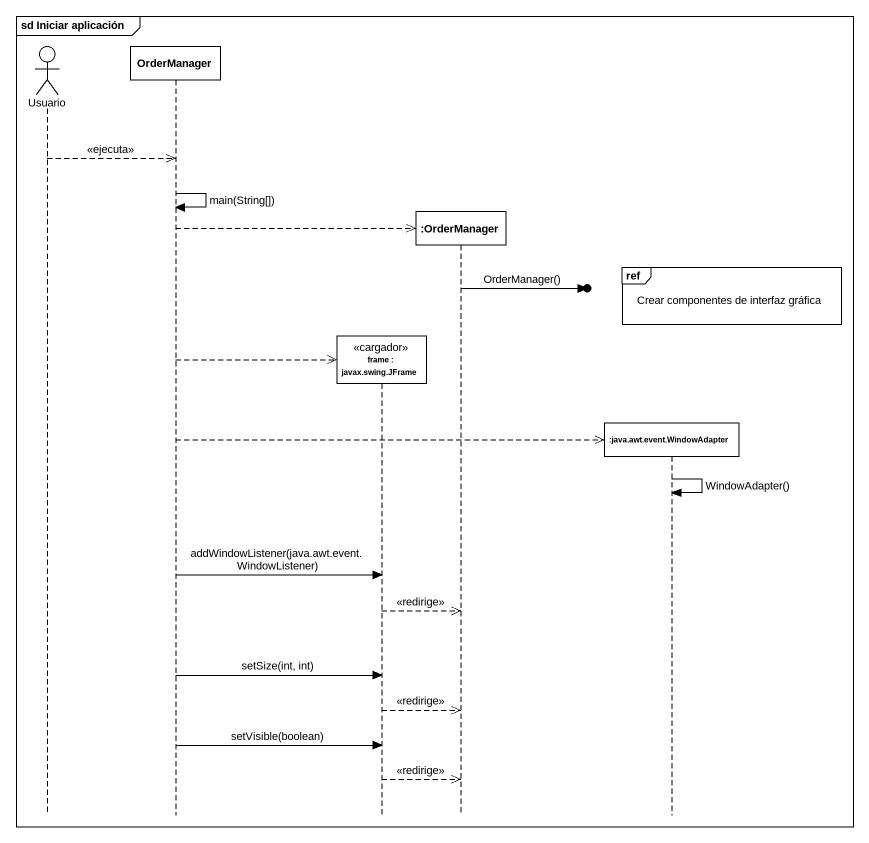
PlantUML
@startuml
mainframe sd Iniciar aplicación
hide footbox
actor Usuario
participant OrderManager
participant "frame : javax.swing.JFrame" as frame_ <<cargador>>
participant ":OrderManager" as OrderManager_2
participant ":java.awt.event.WindowAdapter" as java_awt_event_WindowAdapter

Usuario -->> OrderManager : <<ejecuta>>
OrderManager -> OrderManager : main(String[])
OrderManager -->> OrderManager_2 **
ref over java_awt_event_WindowAdapter : Crear componentes de interfaz gráfica
OrderManager_2 ->o] : OrderManager()
OrderManager -->> frame_ **
OrderManager -->> java_awt_event_WindowAdapter **
java_awt_event_WindowAdapter -> java_awt_event_WindowAdapter : WindowAdapter()
OrderManager -> frame_ : addWindowListener(java.awt.event.WindowListener)
frame_ -->> OrderManager_2 : <<redirige>>
OrderManager -> frame_ : setSize(int, int)
frame_ -->> OrderManager_2 : <<redirige>>
OrderManager -> frame_ : setVisible(boolean)
frame_ -->> OrderManager_2 : <<redirige>>
@enduml
